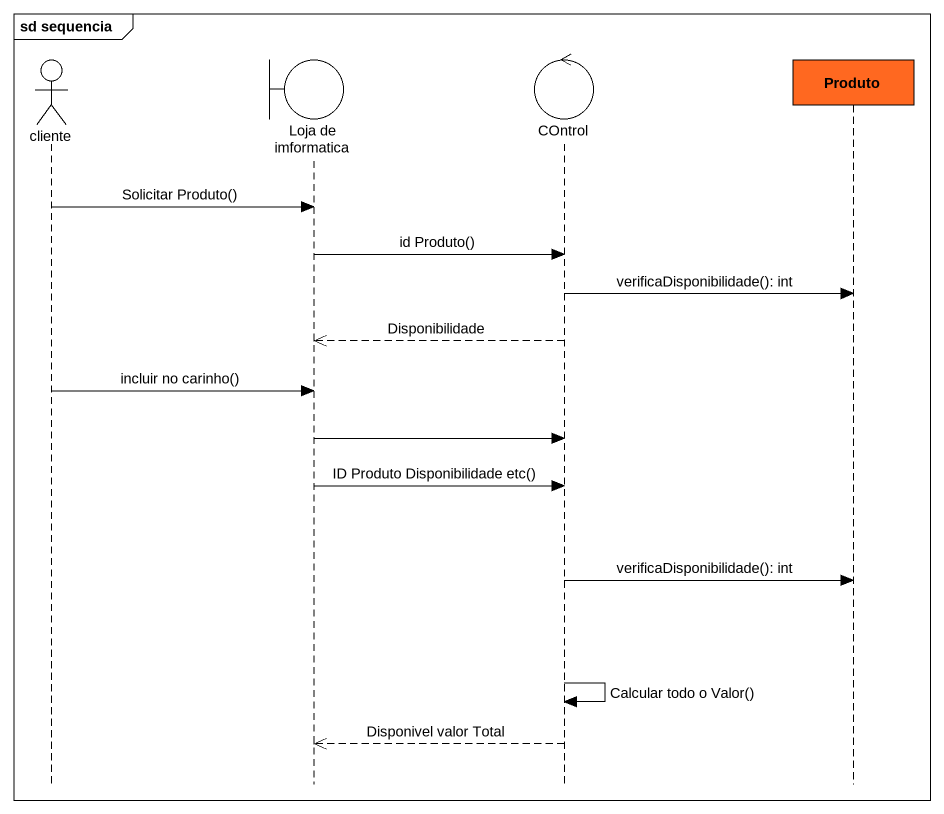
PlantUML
@startuml
mainframe sd sequencia
hide footbox
actor cliente
boundary "Loja de imformatica" as Loja_de_imformatica
control "COntrol" as COntrol_
participant Produto #FF6820

cliente -> Loja_de_imformatica : Solicitar Produto()
Loja_de_imformatica -> COntrol_ : id Produto()
COntrol_ -> Produto : verificaDisponibilidade(): int
COntrol_ -->> Loja_de_imformatica : Disponibilidade
cliente -> Loja_de_imformatica : incluir no carinho()
Loja_de_imformatica -> COntrol_
Loja_de_imformatica -> COntrol_ : ID Produto Disponibilidade etc()
COntrol_ -> Produto : verificaDisponibilidade(): int
COntrol_ -> COntrol_ : Calcular todo o Valor()
COntrol_ -->> Loja_de_imformatica : Disponivel valor Total
@enduml
